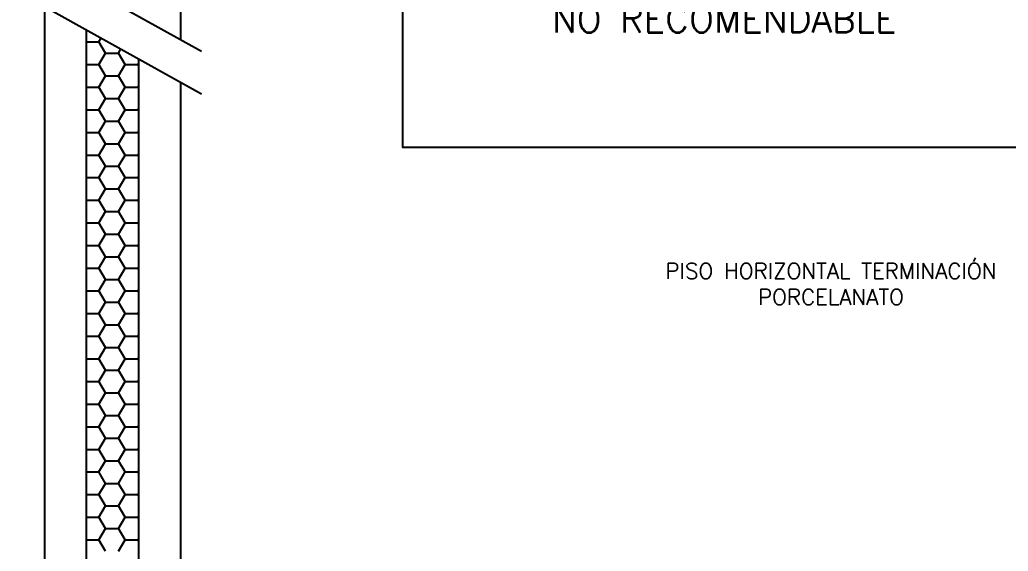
# Model space of a CAD drawing. Extents: x 20 to 15395, y -28849 to -19999.
# Drawn here: x 4108 to 5996, y -23442 to -22426 of the extents above; entities that cross this region are included whole.
import ezdxf

# ---------------------------------------------------------------- set-up
doc = ezdxf.new("R2010")
doc.units = 0
doc.header["$LTSCALE"] = 0.1
doc.header["$MEASUREMENT"] = 0
for name, color, linetype in [('FI', 2, 'CONTINUOUS'), ('GR', 9, 'CONTINUOUS'), ('IS', 5, 'CONTINUOUS'), ('ISO', 151, 'CONTINUOUS'), ('MF', 8, 'CONTINUOUS'), ('TX', 13, 'CONTINUOUS')]:
    doc.layers.add(name, color=color, linetype=linetype)
doc.styles.add('ROMANS', font='romans')

msp = doc.modelspace()

# ---------------------------------------------------------------- linework, layer by layer
at = {"layer": 'FI'}
for p, q in [((4414.8, -20795.7, 0), (4414.8, -22463.7, 0)), ((4154.8, -22400.2, 0), (4154.8, -24295.6, 0)), ((4414.8, -22545, 0), (4414.8, -24045.7, 0))]:
    msp.add_line(p, q, dxfattribs=at)
msp.add_lwpolyline([(4839.8, -21989.6), (6201.6, -21989.6), (6201.6, -22670.1), (4839.8, -22670.1)], close=True, dxfattribs=at)
at = {"layer": 'IS'}
for p, q in [((4234.8, -22444.7, 0), (4234.8, -24265.7, 0)), ((4334.8, -22500.4, 0), (4334.8, -24165.7, 0))]:
    msp.add_line(p, q, dxfattribs=at)
at = {"layer": 'ISO'}
for p, q in [((4234.8, -22467.9), (4258.9, -22467.9)), ((4258.9, -22467.9), (4263.1, -22460.5)), ((4271.4, -22489.5), (4258.9, -22467.9)), ((4258.9, -22511.2), (4271.4, -22489.5)), ((4271.4, -22489.5), (4296.4, -22489.5)), ((4296.4, -22489.5), (4301, -22481.6)), ((4308.9, -22511.2), (4296.4, -22489.5)), ((4234.8, -22511.2), (4258.9, -22511.2)), ((4271.4, -22532.8), (4258.9, -22511.2)), ((4296.4, -22532.8), (4308.9, -22511.2)), ((4308.9, -22511.2), (4333.9, -22511.2)), ((4333.9, -22511.2), (4334.8, -22509.5)), ((4334.8, -22512.9), (4333.9, -22511.2)), ((4258.9, -22554.5), (4271.4, -22532.8)), ((4271.4, -22532.8), (4296.4, -22532.8)), ((4308.9, -22554.5), (4296.4, -22532.8)), ((4234.8, -22554.5), (4258.9, -22554.5)), ((4271.4, -22576.1), (4258.9, -22554.5)), ((4296.4, -22576.1), (4308.9, -22554.5)), ((4308.9, -22554.5), (4333.9, -22554.5)), ((4333.9, -22554.5), (4334.8, -22552.8)), ((4334.8, -22556.2), (4333.9, -22554.5)), ((4258.9, -22597.8), (4271.4, -22576.1)), ((4271.4, -22576.1), (4296.4, -22576.1)), ((4308.9, -22597.8), (4296.4, -22576.1)), ((4234.8, -22597.8), (4258.9, -22597.8)), ((4271.4, -22619.4), (4258.9, -22597.8)), ((4296.4, -22619.4), (4308.9, -22597.8)), ((4308.9, -22597.8), (4333.9, -22597.8)), ((4333.9, -22597.8), (4334.8, -22596.1)), ((4334.8, -22599.5), (4333.9, -22597.8)), ((4258.9, -22641.1), (4271.4, -22619.4)), ((4271.4, -22619.4), (4296.4, -22619.4)), ((4308.9, -22641.1), (4296.4, -22619.4)), ((4234.8, -22641.1), (4258.9, -22641.1)), ((4271.4, -22662.7), (4258.9, -22641.1)), ((4296.4, -22662.7), (4308.9, -22641.1)), ((4308.9, -22641.1), (4333.9, -22641.1)), ((4333.9, -22641.1), (4334.8, -22639.4)), ((4334.8, -22642.8), (4333.9, -22641.1)), ((4258.9, -22684.4), (4271.4, -22662.7)), ((4271.4, -22662.7), (4296.4, -22662.7)), ((4308.9, -22684.4), (4296.4, -22662.7)), ((4333.9, -22684.4), (4334.8, -22682.7)), ((4234.8, -22684.4), (4258.9, -22684.4)), ((4271.4, -22706), (4258.9, -22684.4)), ((4296.4, -22706), (4308.9, -22684.4)), ((4308.9, -22684.4), (4333.9, -22684.4)), ((4334.8, -22686.1), (4333.9, -22684.4)), ((4258.9, -22727.7), (4271.4, -22706)), ((4271.4, -22706), (4296.4, -22706)), ((4308.9, -22727.7), (4296.4, -22706)), ((4234.8, -22727.7), (4258.9, -22727.7)), ((4271.4, -22749.3), (4258.9, -22727.7)), ((4296.4, -22749.3), (4308.9, -22727.7)), ((4308.9, -22727.7), (4333.9, -22727.7)), ((4333.9, -22727.7), (4334.8, -22726)), ((4334.8, -22729.4), (4333.9, -22727.7)), ((4258.9, -22771), (4271.4, -22749.3)), ((4271.4, -22749.3), (4296.4, -22749.3)), ((4308.9, -22771), (4296.4, -22749.3)), ((4234.8, -22771), (4258.9, -22771)), ((4271.4, -22792.7), (4258.9, -22771)), ((4296.4, -22792.7), (4308.9, -22771)), ((4308.9, -22771), (4333.9, -22771)), ((4333.9, -22771), (4334.8, -22769.3)), ((4334.8, -22772.7), (4333.9, -22771)), ((4258.9, -22814.3), (4271.4, -22792.7)), ((4271.4, -22792.7), (4296.4, -22792.7)), ((4308.9, -22814.3), (4296.4, -22792.7)), ((4234.8, -22814.3), (4258.9, -22814.3)), ((4271.4, -22836), (4258.9, -22814.3)), ((4296.4, -22836), (4308.9, -22814.3)), ((4308.9, -22814.3), (4333.9, -22814.3)), ((4333.9, -22814.3), (4334.8, -22812.6)), ((4334.8, -22816), (4333.9, -22814.3)), ((4258.9, -22857.6), (4271.4, -22836)), ((4271.4, -22836), (4296.4, -22836)), ((4308.9, -22857.6), (4296.4, -22836)), ((4234.8, -22857.6), (4258.9, -22857.6)), ((4271.4, -22879.3), (4258.9, -22857.6)), ((4296.4, -22879.3), (4308.9, -22857.6)), ((4308.9, -22857.6), (4333.9, -22857.6)), ((4333.9, -22857.6), (4334.8, -22855.9)), ((4334.8, -22859.3), (4333.9, -22857.6)), ((4258.9, -22900.9), (4271.4, -22879.3)), ((4271.4, -22879.3), (4296.4, -22879.3)), ((4308.9, -22900.9), (4296.4, -22879.3)), ((4234.8, -22900.9), (4258.9, -22900.9)), ((4271.4, -22922.6), (4258.9, -22900.9)), ((4296.4, -22922.6), (4308.9, -22900.9)), ((4308.9, -22900.9), (4333.9, -22900.9)), ((4333.9, -22900.9), (4334.8, -22899.2)), ((4334.8, -22902.6), (4333.9, -22900.9)), ((4258.9, -22944.2), (4271.4, -22922.6)), ((4271.4, -22922.6), (4296.4, -22922.6)), ((4308.9, -22944.2), (4296.4, -22922.6)), ((4234.8, -22944.2), (4258.9, -22944.2)), ((4271.4, -22965.9), (4258.9, -22944.2)), ((4296.4, -22965.9), (4308.9, -22944.2)), ((4308.9, -22944.2), (4333.9, -22944.2)), ((4333.9, -22944.2), (4334.8, -22942.5)), ((4334.8, -22945.9), (4333.9, -22944.2)), ((4258.9, -22987.5), (4271.4, -22965.9)), ((4271.4, -22965.9), (4296.4, -22965.9)), ((4308.9, -22987.5), (4296.4, -22965.9)), ((4333.9, -22987.5), (4334.8, -22985.8)), ((4234.8, -22987.5), (4258.9, -22987.5)), ((4271.4, -23009.2), (4258.9, -22987.5)), ((4296.4, -23009.2), (4308.9, -22987.5)), ((4308.9, -22987.5), (4333.9, -22987.5)), ((4334.8, -22989.2), (4333.9, -22987.5)), ((4258.9, -23030.8), (4271.4, -23009.2)), ((4271.4, -23009.2), (4296.4, -23009.2)), ((4308.9, -23030.8), (4296.4, -23009.2)), ((4234.8, -23030.8), (4258.9, -23030.8)), ((4271.4, -23052.5), (4258.9, -23030.8)), ((4296.4, -23052.5), (4308.9, -23030.8)), ((4308.9, -23030.8), (4333.9, -23030.8)), ((4333.9, -23030.8), (4334.8, -23029.1)), ((4334.8, -23032.5), (4333.9, -23030.8)), ((4258.9, -23074.1), (4271.4, -23052.5)), ((4271.4, -23052.5), (4296.4, -23052.5)), ((4308.9, -23074.1), (4296.4, -23052.5)), ((4234.8, -23074.1), (4258.9, -23074.1)), ((4271.4, -23095.8), (4258.9, -23074.1)), ((4296.4, -23095.8), (4308.9, -23074.1)), ((4308.9, -23074.1), (4333.9, -23074.1)), ((4333.9, -23074.1), (4334.8, -23072.4)), ((4334.8, -23075.8), (4333.9, -23074.1)), ((4258.9, -23117.4), (4271.4, -23095.8)), ((4271.4, -23095.8), (4296.4, -23095.8)), ((4308.9, -23117.4), (4296.4, -23095.8)), ((4234.8, -23117.4), (4258.9, -23117.4)), ((4271.4, -23139.1), (4258.9, -23117.4)), ((4296.4, -23139.1), (4308.9, -23117.4)), ((4308.9, -23117.4), (4333.9, -23117.4)), ((4333.9, -23117.4), (4334.8, -23115.7)), ((4334.8, -23119.1), (4333.9, -23117.4)), ((4258.9, -23160.7), (4271.4, -23139.1)), ((4271.4, -23139.1), (4296.4, -23139.1)), ((4308.9, -23160.7), (4296.4, -23139.1)), ((4234.8, -23160.7), (4258.9, -23160.7)), ((4271.4, -23182.4), (4258.9, -23160.7)), ((4296.4, -23182.4), (4308.9, -23160.7)), ((4308.9, -23160.7), (4333.9, -23160.7)), ((4333.9, -23160.7), (4334.8, -23159)), ((4334.8, -23162.4), (4333.9, -23160.7)), ((4258.9, -23204), (4271.4, -23182.4)), ((4271.4, -23182.4), (4296.4, -23182.4)), ((4308.9, -23204), (4296.4, -23182.4)), ((4234.8, -23204), (4258.9, -23204)), ((4271.4, -23225.7), (4258.9, -23204)), ((4296.4, -23225.7), (4308.9, -23204)), ((4308.9, -23204), (4333.9, -23204)), ((4333.9, -23204), (4334.8, -23202.3)), ((4334.8, -23205.7), (4333.9, -23204)), ((4258.9, -23247.3), (4271.4, -23225.7)), ((4271.4, -23225.7), (4296.4, -23225.7)), ((4308.9, -23247.3), (4296.4, -23225.7)), ((4234.8, -23247.3), (4258.9, -23247.3)), ((4271.4, -23269), (4258.9, -23247.3)), ((4296.4, -23269), (4308.9, -23247.3)), ((4308.9, -23247.3), (4333.9, -23247.3)), ((4333.9, -23247.3), (4334.8, -23245.6)), ((4334.8, -23249), (4333.9, -23247.3)), ((4258.9, -23290.6), (4271.4, -23269)), ((4271.4, -23269), (4296.4, -23269)), ((4308.9, -23290.6), (4296.4, -23269)), ((4234.8, -23290.6), (4258.9, -23290.6)), ((4271.4, -23312.3), (4258.9, -23290.6)), ((4296.4, -23312.3), (4308.9, -23290.6)), ((4308.9, -23290.6), (4333.9, -23290.6)), ((4333.9, -23290.6), (4334.8, -23288.9)), ((4334.8, -23292.3), (4333.9, -23290.6)), ((4258.9, -23333.9), (4271.4, -23312.3)), ((4271.4, -23312.3), (4296.4, -23312.3)), ((4308.9, -23333.9), (4296.4, -23312.3)), ((4234.8, -23333.9), (4258.9, -23333.9)), ((4271.4, -23355.6), (4258.9, -23333.9)), ((4296.4, -23355.6), (4308.9, -23333.9)), ((4308.9, -23333.9), (4333.9, -23333.9)), ((4333.9, -23333.9), (4334.8, -23332.2)), ((4334.8, -23335.6), (4333.9, -23333.9)), ((4258.9, -23377.2), (4271.4, -23355.6)), ((4271.4, -23355.6), (4296.4, -23355.6)), ((4308.9, -23377.2), (4296.4, -23355.6)), ((4234.8, -23377.2), (4258.9, -23377.2)), ((4271.4, -23398.9), (4258.9, -23377.2)), ((4296.4, -23398.9), (4308.9, -23377.2)), ((4308.9, -23377.2), (4333.9, -23377.2)), ((4333.9, -23377.2), (4334.8, -23375.5)), ((4334.8, -23378.9), (4333.9, -23377.2)), ((4258.9, -23420.5), (4271.4, -23398.9)), ((4271.4, -23398.9), (4296.4, -23398.9)), ((4308.9, -23420.5), (4296.4, -23398.9)), ((4333.9, -23420.5), (4334.8, -23418.8)), ((4234.8, -23420.5), (4258.9, -23420.5)), ((4271.4, -23442.2), (4258.9, -23420.5)), ((4296.4, -23442.2), (4308.9, -23420.5)), ((4308.9, -23420.5), (4333.9, -23420.5)), ((4334.8, -23422.2), (4333.9, -23420.5))]:
    msp.add_line(p, q, dxfattribs=at)
at = {"layer": 'MF'}
for p, q in [((4107.6, -22292.7, 0), (4454.8, -22486, 0)), ((4107.6, -22373.9, 0), (4454.8, -22567.2, 0))]:
    msp.add_line(p, q, dxfattribs=at)

# ---------------------------------------------------------------- texts
at = {"layer": 'GR', "insert": (5124.3, -22399.4), "char_height": 50.541, "attachment_point": 1, "style": 'ROMANS'}
msp.add_mtext('NO RECOMENDABLE', dxfattribs=at)
at = {"layer": 'TX', "insert": (5657.7, -22891.1), "char_height": 30, "attachment_point": 2, "style": 'ROMANS'}
msp.add_mtext('PISO HORIZONTAL TERMINACIÓN\\PPORCELANATO', dxfattribs=at)

doc.saveas('drawing.dxf')
